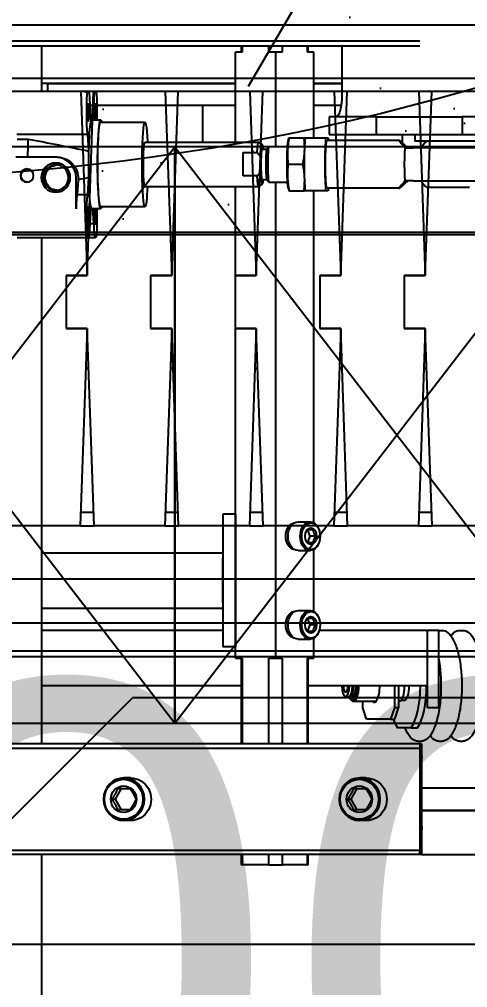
# Model space of a CAD drawing. Header units: millimetres. Extents: x -383313 to -161684, y -117025 to 99224.
# Drawn here: x -344413.1 to -344211, y -7149.9 to -6713 of the extents above; entities that cross this region are included whole.
import ezdxf
from ezdxf import colors
from ezdxf.entities.mleader import LeaderData, LeaderLine
from ezdxf.math import Vec2, Vec3

# ---------------------------------------------------------------- set-up
doc = ezdxf.new("R2010")
doc.units = ezdxf.units.MM
doc.header["$MEASUREMENT"] = 0
doc.layers.get('Defpoints').update_dxf_attribs({"color": 31})
for name, color, linetype in [('001__КОНСТРУКТИВ__размеры внутр.', 7, 'Continuous'), ('PV-5D2C5', 7, 'Continuous'), ('PV-CB35', 7, 'Continuous'), ('Робот', 30, 'Continuous')]:
    doc.layers.add(name, color=color, linetype=linetype)
doc.styles.add('PSTUDIO', font='arial.ttf')
doc.dimstyles.new('PS_TICK', dxfattribs={"dimscale": 100, "dimtxt": 2.5, "dimasz": 1, "dimexe": 2, "dimexo": 2, "dimgap": 1, "dimtad": 1, "dimdec": 0, "dimzin": 0, "dimdsep": 46, "dimtxsty": 'PSTUDIO', "dimblk": 'ARCHTICK', "dimcen": 2, "dimdle": 1.5, "dimse1": 1, "dimse2": 1, "dimadec": 0, "dimazin": 0, "dimtfac": 1, "dimtdec": 0, "dimtix": 1, "dimtmove": 1, "dimatfit": 3, "dimldrblk": 'ARCHTICK', "dimfxl": 1, "dimtolj": 1, "dimtzin": 0, "dimarcsym": 0})

# ---------------------------------------------------------------- blocks, each defined once
blk = doc.blocks.new('_ArchTick')
at = {"color": 0, "linetype": 'ByBlock', "const_width": 0.15}
blk.add_lwpolyline([(-0.5, -0.5), (0.5, 0.5)], dxfattribs=at)
blk = doc.blocks.new('*D306')
at = {"layer": '001__КОНСТРУКТИВ__размеры внутр.', "color": 0, "linetype": 'ByBlock', "lineweight": -2, "ltscale": 100, "transparency": 16777216}
for p, q in [((-345089.25, -6786.77), (-345089.25, -7566.79)), ((-343889.25, -6786.77), (-343889.25, -7566.79)), ((-343739.25, -7366.79), (-345239.25, -7366.79))]:
    blk.add_line(p, q, dxfattribs=at)
at = {"layer": 'Defpoints', "color": 0, "ltscale": 100, "transparency": 16777216}
for p in [(-345089.25, -6586.77), (-343889.25, -6586.77), (-345089.25, -7366.79)]:
    blk.add_point(p, dxfattribs=at)
at = {"layer": '001__КОНСТРУКТИВ__размеры внутр.', "color": 0, "lineweight": -2, "ltscale": 100, "transparency": 16777216, "xscale": 100, "yscale": 100, "zscale": 100, "rotation": 180}
blk.add_blockref('_ArchTick', (-345089.25, -7366.79), dxfattribs=at)
at = {"layer": '001__КОНСТРУКТИВ__размеры внутр.', "color": 0, "lineweight": -2, "ltscale": 100, "transparency": 16777216, "xscale": 100, "yscale": 100, "zscale": 100}
blk.add_blockref('_ArchTick', (-343889.25, -7366.79), dxfattribs=at)
at = {"layer": '001__КОНСТРУКТИВ__размеры внутр.', "color": 0, "ltscale": 100, "transparency": 16777216, "insert": (-344489.25, -7139.15), "char_height": 250, "attachment_point": 5, "style": 'PSTUDIO'}
blk.add_mtext('\\A1;1200', dxfattribs=at)
blk = doc.blocks.new('A$C26c17928')
at = {"layer": 'PV-5D2C5'}
for p, q in [((346.11, 172), (105.8, 172)), ((357.62, 172), (346.11, 172)), ((360.35, 172), (357.62, 172)), ((105.8, 170), (346.11, 170)), ((190, 149.5), (190, 170)), ((280.38, 167.04), (277.33, 167.04)), ((277.33, 126.5), (277.33, 167.04)), ((280, 167.04), (280, 170)), ((280.38, 170), (280.38, 167.04)), ((292.4, 167.04), (292.4, 170)), ((295.45, 167.04), (292.4, 167.04)), ((298.35, 167.04), (295.45, 167.04)), ((295.45, 124.5), (295.45, 167.04)), ((298.35, 170), (298.35, 167.04)), ((309.77, 167.04), (309.77, 170)), ((312.67, 167.04), (309.77, 167.04)), ((310, 167.04), (310, 170)), ((312.67, 128.5), (312.67, 167.04)), ((325.29, 170), (325.29, 148)), ((346.11, 170), (357.62, 170)), ((357.62, 170), (360.35, 170)), ((277.33, 153), (190, 153)), ((192.5, 153), (277.33, 153)), ((192.5, 153), (192.5, 149.5)), ((325.29, 153), (312.67, 153)), ((312.67, 153), (325.29, 153)), ((178.82, 149.5), (210.74, 149.5)), ((210.74, 149.5), (211.15, 149.5)), ((211.15, 149.5), (213.96, 149.5)), ((213.96, 149.5), (214.37, 149.5)), ((211.35, 148.33), (211.44, 147)), ((213.67, 147), (213.76, 148.33)), ((210.25, 136.66), (210.25, 142.5)), ((211.61, 143.17), (213.5, 143.17)), ((211.61, 143.17), (212.14, 135.58)), ((213.04, 136.5), (213.5, 143.17)), ((277.33, 143), (214.86, 143)), ((214.86, 142.5), (214.86, 136.66)), ((262.5, 143), (262.5, 141)), ((262.5, 141), (262.5, 126.5)), ((324.95, 143), (312.67, 143)), ((212.57, 136.5), (212.06, 136.63)), ((212.55, 136.5), (216.55, 136.5)), ((216.55, 135.5), (236.5, 135.5)), ((340.81, 138), (319.6, 138)), ((319.6, 138), (319.6, 130)), ((340.81, 130), (340.81, 138)), ((340.81, 138), (379.45, 138)), ((379.45, 138), (379.45, 130)), ((391.7, 138), (379.45, 138)), ((210.43, 132.5), (210.33, 133.83)), ((178.77, 130.09), (210.69, 130.09)), ((178.93, 127.9), (183.91, 127.9)), ((211.22, 122.5), (210.69, 130.09)), ((301.13, 127.6), (301.36, 128.5)), ((301.48, 128.5), (308.21, 128.5)), ((308.89, 128.5), (318.2, 128.5)), ((309.3, 128.5), (309.3, 128.5)), ((318.2, 128.5), (319.06, 128.5)), ((351.02, 127.3), (318.63, 127.3)), ((319.6, 130), (340.81, 130)), ((340.81, 130), (379.45, 130)), ((352.5, 130), (352.5, 126.15)), ((358.16, 130), (358.16, 127)), ((388.16, 127), (358.16, 127)), ((379.45, 130), (391.7, 130)), ((236.5, 126.5), (287.64, 126.5)), ((289.39, 125.49), (287.67, 126.49)), ((289.37, 123.4), (291.5, 123.4)), ((291.58, 123.56), (292.49, 124.48)), ((292.53, 124.5), (300.76, 124.5)), ((392.73, 124), (357.46, 124)), ((196.29, 119.71), (178.33, 119.71)), ((196.96, 119.71), (196.29, 119.71)), ((280.79, 121.77), (287.05, 121.77)), ((280.79, 111.23), (280.79, 121.77)), ((288.77, 113.54), (288.77, 119.46)), ((301, 116.5), (307.72, 116.5)), ((205.47, 96.34), (205.47, 110.5)), ((206.38, 109.52), (205.92, 102.91)), ((210.69, 102.91), (211.22, 110.5)), ((287.05, 111.23), (280.79, 111.23)), ((289.37, 109.6), (291.5, 109.6)), ((291.58, 109.44), (292.49, 108.52)), ((236.5, 106.5), (287.64, 106.5)), ((277.33, -106.29), (277.33, 106.5)), ((289.39, 107.51), (287.67, 106.51)), ((292.53, 108.5), (300.76, 108.5)), ((295.45, -106.29), (295.45, 108.5)), ((301.13, 105.4), (301.36, 104.5)), ((351.02, 105.7), (318.63, 105.7)), ((357.46, 109), (392.78, 109)), ((368.26, 106), (363.53, 106)), ((381.46, 106), (368.26, 106)), ((382.8, 106), (381.46, 106)), ((205.65, 100.5), (205.56, 99.17)), ((205.92, 102.91), (210.69, 102.91)), ((210.33, 99.17), (210.43, 100.5)), ((301.48, 104.5), (308.21, 104.5)), ((318.2, 104.5), (308.89, 104.5)), ((309.3, 104.5), (309.3, 104.5)), ((312.67, -45.29), (312.67, 104.5)), ((319.06, 104.5), (318.2, 104.5)), ((210.25, 90.5), (210.25, 96.34)), ((212.14, 97.42), (211.61, 89.83)), ((212.57, 96.5), (212.06, 96.37)), ((212.55, 96.5), (216.55, 96.5)), ((213.5, 89.83), (213.04, 96.5)), ((214.86, 96.34), (214.86, 90.5)), ((216.55, 97.5), (236.5, 97.5)), ((211.61, 89.83), (213.5, 89.83)), ((178.82, 83.5), (210.74, 83.5)), ((190, -145), (190, 83.5)), ((211.15, 83.5), (210.74, 83.5)), ((211.15, 83.5), (213.96, 83.5)), ((211.44, 86), (211.35, 84.67)), ((213.76, 84.67), (213.67, 86)), ((214.37, 83.5), (213.96, 83.5)), ((277.33, -41.29), (271.53, -41.29)), ((271.53, -41.29), (271.53, -101.29)), ((277.33, -41.29), (277.33, -101.29)), ((305.51, -44.79), (310.94, -44.79)), ((309.7, -48.55), (310.8, -51.29)), ((310.8, -51.29), (309.7, -54.03)), ((313.49, -51.29), (310.8, -51.29)), ((315.24, -49.43), (315.2, -49.27)), ((315.24, -53.15), (315.2, -53.31)), ((190, -58.79), (271.53, -58.79)), ((305.51, -57.79), (310.94, -57.79)), ((312.67, -85.29), (312.67, -57.29)), ((271.53, -81.29), (271.53, -61.29)), ((190, -83.79), (271.53, -83.79)), ((305.51, -84.79), (310.94, -84.79)), ((309.7, -88.55), (310.8, -91.29)), ((310.8, -91.29), (309.7, -94.03)), ((313.49, -91.29), (310.8, -91.29)), ((315.24, -89.43), (315.2, -89.27)), ((271.53, -93.79), (190, -93.79)), ((363.9, -93.79), (315.08, -93.79)), ((315.24, -93.15), (315.2, -93.31)), ((368.9, -93.79), (363.9, -93.79)), ((363.9, -128.79), (363.9, -93.79)), ((368.9, -128.79), (368.9, -93.79)), ((368.95, -93.79), (370.45, -93.79)), ((378.35, -93.79), (379.85, -93.79)), ((305.51, -97.79), (310.94, -97.79)), ((312.67, -106.29), (312.67, -97.29)), ((277.33, -101.29), (271.53, -101.29)), ((377.08, -101.99), (377.07, -101.98)), ((277.33, -106.29), (280.38, -106.29)), ((280, -145), (280, -106.29)), ((280.38, -106.29), (280.38, -145)), ((292.4, -145), (292.4, -106.29)), ((292.4, -106.29), (295.45, -106.29)), ((295.45, -106.29), (298.35, -106.29)), ((298.35, -106.29), (298.35, -145)), ((309.77, -106.29), (312.67, -106.29)), ((309.77, -145), (309.77, -106.29)), ((310, -145), (310, -106.29)), ((280, -118.79), (190, -118.79)), ((363.9, -118.79), (310, -118.79)), ((348.97, -118.79), (348.97, -128.79)), ((350.84, -118.79), (350.84, -128.79)), ((326.95, -123.74), (328.36, -123.74)), ((328.92, -123.74), (329.95, -123.74)), ((329.16, -124.74), (329.66, -125.31)), ((330.53, -125.79), (340.68, -125.79)), ((334.63, -128.79), (334.63, -125.79)), ((350.84, -125.79), (351.13, -125.79)), ((352.06, -125.24), (353.45, -125.24)), ((336.34, -133.79), (334.63, -128.79)), ((348.97, -128.79), (347.25, -133.79)), ((350.84, -128.79), (348.97, -128.79)), ((349.13, -133.79), (350.84, -128.79)), ((368.9, -128.79), (363.9, -128.79)), ((347.25, -133.79), (336.34, -133.79)), ((347.25, -133.79), (349.13, -133.79)), ((356.51, -137.79), (350.39, -137.79)), ((356.51, -137.79), (359.32, -137.79)), ((377.08, -135.6), (377.07, -135.61)), ((359.55, -143.79), (361.06, -143.79)), ((368.95, -143.79), (370.45, -143.79)), ((378.35, -143.79), (379.85, -143.79)), ((346.11, -145), (105.8, -145)), ((105.8, -147), (346.11, -147)), ((357.62, -145), (346.11, -145)), ((346.11, -147), (357.62, -147)), ((360.39, -145), (357.62, -145)), ((357.62, -147), (360.39, -147)), ((360.39, -145), (360.39, -147)), ((360.39, -145), (360.39, -195)), ((361.17, -145), (360.39, -145)), ((361.17, -145), (361.17, -195)), ((361.26, -182.65), (361.26, -151)), ((361.26, -182.82), (361.26, -151.18)), ((229.99, -160.4), (227.04, -160.4)), ((336.25, -160.4), (333.3, -160.4)), ((223.24, -170), (225.92, -165.2)), ((329.49, -170), (332.17, -165.2)), ((567.5, -165), (361.26, -165)), ((221.65, -170), (223.24, -170)), ((225.92, -174.8), (223.24, -170)), ((327.9, -170), (329.49, -170)), ((332.17, -174.8), (329.49, -170)), ((567.5, -175), (361.26, -175)), ((361.26, -175), (567.5, -175)), ((229.99, -179.6), (227.04, -179.6)), ((336.25, -179.6), (333.3, -179.6)), ((105.8, -193), (346.11, -193)), ((346.11, -195), (105.8, -195)), ((190, -275), (190, -195)), ((280, -199.62), (280, -195)), ((280.38, -195), (280.38, -199.62)), ((292.4, -199.62), (292.4, -195)), ((298.35, -195), (298.35, -199.62)), ((309.77, -199.62), (309.77, -195)), ((310, -199.62), (310, -195)), ((346.11, -193), (357.62, -193)), ((357.62, -195), (346.11, -195)), ((357.62, -193), (360.39, -193)), ((360.39, -195), (357.62, -195)), ((360.39, -195), (360.39, -193)), ((361.17, -195), (360.39, -195)), ((361.17, -195), (567.5, -195)), ((280, -199.62), (280.38, -199.62)), ((292.4, -199.62), (280.38, -199.62)), ((292.4, -199.62), (298.35, -199.62)), ((309.77, -199.62), (298.35, -199.62)), ((309.77, -199.62), (310, -199.62))]:
    blk.add_line(p, q, dxfattribs=at)
for start, end in [(132.5369, 148.2431), (211.7569, 227.4631)]:
    blk.add_arc((373.16, 116.5), 14.25, start, end, dxfattribs=at)
at = {"layer": 'PV-5D2C5', "extrusion": (0, 0, -1)}
for centre, major_axis, ratio, start_param, end_param in [((210.74, 142.5), (0, 7), 0.069756, -1.570796, 0), ((211.15, 145.5), (0, 4), 0.069756, 0, 0.785549), ((213.96, 145.5), (0, 4), 0.069756, -0.785549, 0), ((214.37, 142.5), (0, 7), 0.069756, 0, 1.570796), ((210.93, 139.75), (0, -10.25), 0.069756, -2.356081, -1.91067), ((214.18, 139.75), (0, 10.25), 0.069756, -1.230923, -0.785512), ((322.7, 148), (0, -10), 0.258819, -1.570796, 0), ((214.18, 139.75), (0, 4), 0.069756, -2.519224, 2.519224), ((210.53, 136.66), (0, 4), 0.069756, -2.356345, -1.570796), ((212.55, 116.5), (0, 20), 0.069756, -1.266192, -0.304604), ((212.55, 116.5), (0, 20), 0.069756, -0.304604, 0), ((214.58, 136.66), (0, -4), 0.069756, -1.570796, -1.530322), ((216.55, 116.5), (0, -20), 0.069756, 0, 3.459153), ((216.55, 116.5), (0, -19), 0.069756, 0, 3.141593), ((236.5, 116.5), (0, -19), 0.069756, 0, 4.158127), ((210.93, 139.75), (0, -10.25), 0.069756, 0.339874, 0.785285), ((185.62, 116.5), (0, 27), 0.069756, -1.451629, -1.13506), ((301.34, 116.5), (0, -11.5), 0.069756, 0.264027, 2.877565), ((309.32, 116.5), (0, 13.5), 0.069756, -2.66571, -0.475882), ((318.63, 116.5), (0, 13.5), 0.069756, -2.66571, -0.475882), ((318.63, 116.5), (0, 10.8), 0.069756, -1.570796, 0), ((318.63, 116.5), (0, -13.5), 0.069756, -2.66571, -2.498092), ((212.55, 116.5), (0, 20), 0.069756, -1.875401, -1.266192), ((236.5, 116.5), (0, -10), 0.069756, 0, 3.141593), ((287.64, 116.5), (0, 10), 0.069756, -1.015985, 0.040383), ((289.37, 116.5), (0, 9), 0.069756, -1.2359, 0.697163), ((289.37, 116.5), (0, -6.9), 0.069756, 0, 3.141593), ((291.61, 116.5), (0, -7.08), 0.069756, 0.069984, 3.071609), ((292.53, 116.5), (0, -8), 0.069756, 0, 3.141593), ((354.31, 116.5), (0, 10.8), 0.069756, -1.570796, -0.803149), ((281.39, 116.5), (0, 10), 0.069756, -2.125607, -1.015985), ((183.67, 111.4), (0, -3), 0.997564, 0.058305, 3.083287), ((197.19, 110.5), (0, -5.72), 0.997564, 0.074266, 3.067327), ((318.63, 116.5), (0, -10.8), 0.069756, 0, 1.570796), ((354.31, 116.5), (0, 10.8), 0.069756, -2.338444, -1.570796), ((212.55, 116.5), (0, -20), 0.069756, 0.304604, 1.266192), ((287.64, 116.5), (0, -10), 0.069756, -0.040383, 1.015985), ((289.37, 116.5), (0, -9), 0.069756, -0.697163, 1.2359), ((236.5, 116.5), (0, -19), 0.069756, -1.016534, 0), ((318.63, 116.5), (0, -13.5), 0.069756, -0.643501, -0.475882), ((210.93, 93.25), (0, 10.25), 0.069756, -0.785285, -0.339874), ((210.53, 96.34), (0, 4), 0.069756, -1.570796, -0.785247), ((212.55, 116.5), (0, -20), 0.069756, 0, 0.304604), ((214.18, 93.25), (0, -4), 0.069756, 0, 2.519224), ((214.18, 93.25), (0, -4), 0.069756, -2.519224, 0), ((214.58, 96.34), (0, -4), 0.069756, -1.611271, -1.570796), ((216.55, 116.5), (0, -20), 0.069756, -0.31756, 0), ((210.74, 90.5), (0, -7), 0.069756, 0, 1.570796), ((210.93, 93.25), (0, -10.25), 0.069756, -1.230923, -0.785512), ((214.18, 93.25), (0, 10.25), 0.069756, -2.356081, -1.91067), ((214.37, 90.5), (0, -7), 0.069756, -1.570796, 0), ((211.15, 87.5), (0, -4), 0.069756, -0.785549, 0), ((213.96, 87.5), (0, -4), 0.069756, 0, 0.785549), ((304.06, -51.29), (0, -6), 0.688988, 0.072299, 3.069293), ((305.51, -51.29), (0, 6.5), 0.688988, -1.570796, 0), ((310.94, -51.29), (0, 6.5), 0.688988, -1.570796, 1.25525), ((305.51, -51.29), (0, -6.5), 0.688988, 0, 1.570796), ((310.94, -51.29), (0, -6.5), 0.688988, -1.25525, 1.570796), ((304.06, -91.29), (0, -6), 0.688988, 0.072299, 3.069293), ((305.51, -91.29), (0, 6.5), 0.688988, -1.570796, 0), ((310.94, -91.29), (0, 6.5), 0.688988, -1.570796, 1.25525), ((305.51, -91.29), (0, -6.5), 0.688988, 0, 1.570796), ((310.94, -91.29), (0, -6.5), 0.688988, -1.25525, 1.570796), ((227.04, -170), (0, -9.6), 0.965926, -4.712389, 1.570796), ((229.99, -170), (0, 9.6), 0.965926, 0, 3.141593), ((333.3, -170), (0, -9.6), 0.965926, -4.712389, 1.570796), ((336.25, -170), (0, 9.6), 0.965926, 0, 3.141593)]:
    blk.add_ellipse(centre, major_axis=major_axis, ratio=ratio, start_param=start_param, end_param=end_param, dxfattribs=at)
for centre, major_axis, ratio in [((210.93, 139.75), (0, -4), 0.069756), ((183.32, 111.4), (0, -3), 0.997564), ((196.29, 110.5), (0, -6.58), 0.997564), ((196.35, 110.5), (0, -5.72), 0.997564), ((210.93, 93.25), (0, -4), 0.069756)]:
    blk.add_ellipse(centre, major_axis=major_axis, ratio=ratio, dxfattribs=at)
at = {"layer": 'PV-5D2C5'}
for centre, major_axis, ratio, start_param, end_param in [((196.29, 110.5), (0, 9.21), 0.997564, -1.570796, 0), ((207.78, 116.5), (0, -21.24), 0.069756, -1.284438, -1.23593), ((206.15, 93.25), (0, 10.25), 0.069756, 0.339874, 0.785285), ((205.75, 96.34), (0, -4), 0.069756, -2.356345, -1.570796), ((311.31, -51.29), (0, 6), 0.688988, -4.712389, 1.570796), ((311.31, -51.29), (0, 3.75), 0.688988, -1.570796, 4.712389), ((311.31, -91.29), (0, 6), 0.688988, -4.712389, 1.570796), ((311.31, -91.29), (0, 3.75), 0.688988, -1.570796, 4.712389), ((326.95, -118.79), (0, -4.95), 0.34202, -1.570796, 0), ((326.95, -118.79), (0, -3), 0.34202, -1.570796, 0), ((326.95, -118.79), (0, -4.95), 0.34202, 0, 1.570796), ((326.95, -118.79), (0, -3), 0.34202, 0, 1.570796), ((328.36, -118.79), (0, -4.95), 0.34202, 0, 1.570796), ((328.92, -118.79), (0, -4.95), 0.34202, 0, 1.570796), ((329.95, -118.79), (0, -6.39), 0.34202, 0, 1.570796), ((329.95, -118.79), (0, -4.95), 0.34202, 0, 1.570796), ((330.53, -118.79), (0, -7), 0.34202, 0, 1.570796), ((339.76, -118.79), (0, -7.5), 0.34202, -0.367208, 1.570796), ((351.13, -118.79), (0, -7), 0.34202, 0, 1.570796), ((353.45, -118.79), (0, -6.45), 0.34202, 0, 1.570796), ((353.45, -118.79), (0, 21), 0.34202, -2.701617, -1.570796), ((356.27, -118.79), (0, 21), 0.34202, -2.701617, -1.570796), ((329.95, -118.79), (0, -6.39), 0.34202, -0.692725, 0), ((328.92, -118.79), (0, -4.95), 0.34202, -0.167293, 0), ((330.53, -118.79), (0, -7), 0.34202, -0.372527, 0), ((353.45, -118.79), (0, -21), 0.34202, -0.775193, -0.439976), ((226.89, -170), (0, 9), 0.965926, -4.712389, 1.570796), ((333.14, -170), (0, 9), 0.965926, -4.712389, 1.570796), ((226.89, -170), (0, -6), 0.965926, -1.570796, 4.712389), ((333.14, -170), (0, -6), 0.965926, -1.570796, 4.712389)]:
    blk.add_ellipse(centre, major_axis=major_axis, ratio=ratio, start_param=start_param, end_param=end_param, dxfattribs=at)
for points, knots in [([(183.91, 127.9), (188.47, 127.02), (193.03, 126.13), (202.13, 124.33), (206.68, 123.43), (211.22, 122.5)], [0.00000021, 0.00000021, 0.00000021, 0.00000021, 0.01402939, 0.01402939, 0.02805858, 0.02805858, 0.02805858, 0.02805858]), ([(301.48, 128.5), (301.29, 127.5), (301.12, 126.5), (300.87, 124.5), (300.7, 122.5), (300.71, 120.5), (300.8, 118.5), (300.89, 117.5), (301, 116.5)], [0.00000023, 0.00000023, 0.00000023, 0.00000023, 0.00346433, 0.00346433, 0.00692843, 0.01039254, 0.01039254, 0.01385664, 0.01385664, 0.01385664, 0.01385664]), ([(301.36, 128.5), (301.36, 128.5), (301.36, 128.5), (301.37, 128.5), (301.41, 128.5), (301.48, 128.5)], [0.021868197, 0.021868197, 0.021868197, 0.021868197, 0.022099486, 0.022099486, 0.025586343, 0.025586343, 0.025586343, 0.025586343]), ([(307.72, 116.5), (307.92, 117.5), (308.08, 118.5), (308.33, 120.5), (308.51, 122.5), (308.5, 124.5), (308.4, 126.5), (308.32, 127.5), (308.21, 128.5)], [0.00000023, 0.00000023, 0.00000023, 0.00000023, 0.00346433, 0.00346433, 0.00692843, 0.01039254, 0.01039254, 0.01385664, 0.01385664, 0.01385664, 0.01385664]), ([(308.21, 128.5), (308.44, 128.5), (308.64, 128.5), (308.84, 128.5), (308.86, 128.5), (308.89, 128.5)], [0.021544878, 0.021544878, 0.021544878, 0.021544878, 0.025031736, 0.025031736, 0.025586343, 0.025586343, 0.025586343, 0.025586343]), ([(353.77, 124), (354.34, 124), (354.94, 124), (356.18, 124), (356.81, 124), (357.46, 124)], [0.049785818, 0.049785818, 0.049785818, 0.049785818, 0.053002819, 0.053002819, 0.056219821, 0.056219821, 0.056219821, 0.056219821]), ([(196.96, 119.71), (197.57, 119.71), (198.17, 119.65), (199.06, 119.48), (199.36, 119.41), (199.94, 119.23), (200.23, 119.13), (201.08, 118.78), (201.62, 118.5), (202.64, 117.83), (203.13, 117.44), (203.99, 116.58), (204.38, 116.11), (204.9, 115.35), (205.06, 115.09), (205.35, 114.55), (205.48, 114.28), (205.84, 113.45), (206.02, 112.87), (206.27, 111.69), (206.34, 111.1), (206.35, 110.5)], [0.0000002, 0.0000002, 0.0000002, 0.0000002, 0.00183882, 0.00183882, 0.00275813, 0.00275813, 0.00367743, 0.00367743, 0.00551605, 0.00551605, 0.00735466, 0.00735466, 0.00919328, 0.00919328, 0.01011259, 0.01011259, 0.01103189, 0.01103189, 0.01287051, 0.01287051, 0.01470913, 0.01470913, 0.01470913, 0.01470913]), ([(287.05, 121.77), (287.37, 121.41), (287.68, 121.05), (288.26, 120.28), (288.54, 119.88), (288.77, 119.46)], [0.01530829, 0.01530829, 0.01530829, 0.01530829, 0.016749712, 0.016749712, 0.018191134, 0.018191134, 0.018191134, 0.018191134]), ([(301, 116.5), (300.89, 115.5), (300.8, 114.5), (300.71, 112.5), (300.7, 110.5), (300.87, 108.5), (301.12, 106.5), (301.29, 105.5), (301.48, 104.5)], [0.00000023, 0.00000023, 0.00000023, 0.00000023, 0.00346433, 0.00346433, 0.00692843, 0.01039254, 0.01039254, 0.01385664, 0.01385664, 0.01385664, 0.01385664]), ([(308.21, 104.5), (308.32, 105.5), (308.4, 106.5), (308.5, 108.5), (308.51, 110.5), (308.33, 112.5), (308.08, 114.5), (307.92, 115.5), (307.72, 116.5)], [0.00000023, 0.00000023, 0.00000023, 0.00000023, 0.00346433, 0.00346433, 0.00692843, 0.01039254, 0.01039254, 0.01385664, 0.01385664, 0.01385664, 0.01385664]), ([(288.77, 113.54), (288.54, 113.12), (288.26, 112.72), (287.68, 111.95), (287.37, 111.59), (287.05, 111.23)], [0.024405756, 0.024405756, 0.024405756, 0.024405756, 0.0258536, 0.0258536, 0.027301443, 0.027301443, 0.027301443, 0.027301443]), ([(357.46, 109), (356.81, 109), (356.17, 109), (354.93, 109), (354.33, 109), (353.77, 109)], [0.026270027, 0.026270027, 0.026270027, 0.026270027, 0.029506027, 0.029506027, 0.032742027, 0.032742027, 0.032742027, 0.032742027]), ([(301.48, 104.5), (301.41, 104.5), (301.37, 104.5), (301.36, 104.5), (301.36, 104.5), (301.36, 104.5)], [0.021868197, 0.021868197, 0.021868197, 0.021868197, 0.025355054, 0.025355054, 0.025586343, 0.025586343, 0.025586343, 0.025586343]), ([(308.89, 104.5), (308.86, 104.5), (308.84, 104.5), (308.64, 104.5), (308.44, 104.5), (308.21, 104.5)], [0.021544878, 0.021544878, 0.021544878, 0.021544878, 0.022099486, 0.022099486, 0.025586343, 0.025586343, 0.025586343, 0.025586343]), ([(370.45, -93.79), (371.37, -93.79), (372.26, -94.17), (374.02, -95.64), (374.87, -96.83), (376.41, -99.91), (377.09, -101.82), (378.2, -106.14), (378.63, -108.54), (379.19, -113.6), (379.34, -116.25), (379.33, -121.55), (379.18, -124.2), (378.6, -129.22), (378.17, -131.6), (377.06, -135.86), (376.39, -137.74), (374.84, -140.82), (373.96, -142.02), (372.21, -143.44), (371.34, -143.79), (370.45, -143.79)], [4.712389, 4.712389, 4.712389, 4.712389, 4.990834, 4.990834, 5.312783, 5.312783, 5.641221, 5.641221, 5.965321, 5.965321, 6.287713, 6.287713, 6.609683, 6.609683, 6.932099, 6.932099, 7.256259, 7.256259, 7.584742, 7.584742, 7.853982, 7.853982, 7.853982, 7.853982]), ([(374.4, -96.29), (374.85, -95.69), (375.31, -95.18), (376.6, -94.15), (377.46, -93.79), (378.35, -93.79)], [4.2757798, 4.2757798, 4.2757798, 4.2757798, 4.4431494, 4.4431494, 4.712389, 4.712389, 4.712389, 4.712389]), ([(379.85, -93.79), (380.76, -93.79), (381.66, -94.17), (383.42, -95.64), (384.27, -96.83), (385.81, -99.91), (386.49, -101.82), (387.6, -106.14), (388.02, -108.54), (388.59, -113.6), (388.74, -116.25), (388.73, -121.55), (388.58, -124.2), (387.99, -129.22), (387.56, -131.6), (386.46, -135.86), (385.78, -137.74), (384.23, -140.82), (383.36, -142.02), (381.6, -143.44), (380.73, -143.79), (379.85, -143.79)], [4.712389, 4.712389, 4.712389, 4.712389, 4.990834, 4.990834, 5.312783, 5.312783, 5.641221, 5.641221, 5.965321, 5.965321, 6.287713, 6.287713, 6.609683, 6.609683, 6.932099, 6.932099, 7.256259, 7.256259, 7.584742, 7.584742, 7.853982, 7.853982, 7.853982, 7.853982]), ([(368.9, -106.92), (369.15, -108.25), (369.35, -109.64), (369.8, -113.6), (369.94, -116.25), (369.93, -121.55), (369.78, -124.2), (369.2, -129.22), (368.77, -131.6), (367.66, -135.86), (366.99, -137.74), (365.44, -140.82), (364.57, -142.02), (362.81, -143.44), (361.94, -143.79), (361.06, -143.79)], [5.781719, 5.781719, 5.781719, 5.781719, 5.965321, 5.965321, 6.287713, 6.287713, 6.609683, 6.609683, 6.932099, 6.932099, 7.256259, 7.256259, 7.584742, 7.584742, 7.853982, 7.853982, 7.853982, 7.853982]), ([(359.55, -143.79), (358.64, -143.79), (357.74, -143.41), (355.99, -141.95), (355.14, -140.76), (354.15, -138.78), (353.93, -138.3), (353.72, -137.79)], [1.5707963, 1.5707963, 1.5707963, 1.5707963, 1.8492415, 1.8492415, 2.1711899, 2.1711899, 2.2662378, 2.2662378, 2.2662378, 2.2662378]), ([(368.95, -143.79), (368.04, -143.79), (367.14, -143.41), (365.86, -142.35), (365.42, -141.86), (365, -141.29)], [1.5707963, 1.5707963, 1.5707963, 1.5707963, 1.8492415, 1.8492415, 2.0074056, 2.0074056, 2.0074056, 2.0074056]), ([(378.35, -143.79), (377.43, -143.79), (376.54, -143.41), (375.26, -142.35), (374.82, -141.86), (374.4, -141.29)], [1.5707963, 1.5707963, 1.5707963, 1.5707963, 1.8492415, 1.8492415, 2.0074056, 2.0074056, 2.0074056, 2.0074056]), ([(361.17, -150.11), (361.22, -150.38), (361.25, -150.65), (361.26, -151.22), (361.24, -151.52), (361.19, -151.82)], [0.00306113, 0.00306113, 0.00306113, 0.00306113, 0.004036551, 0.004036551, 0.005106091, 0.005106091, 0.005106091, 0.005106091]), ([(361.19, -182), (361.24, -182.3), (361.26, -182.61), (361.25, -183.18), (361.22, -183.45), (361.17, -183.71)], [0.00306113, 0.00306113, 0.00306113, 0.00306113, 0.004130671, 0.004130671, 0.005106091, 0.005106091, 0.005106091, 0.005106091])]:
    blk.add_open_spline(points, degree=3, knots=knots, dxfattribs=at)
for points, weights, degree in [([(354.85, 124), (349.87, 128.68), (349.41, 128.68), (353.77, 124)], [1, 0.796296296296, 0.796296296296, 1], 3), ([(353.77, 109), (349.41, 104.32), (349.87, 104.32), (354.85, 109)], [1, 0.796296296296, 0.796296296296, 1], 3), ([(308.83, -50.24), (309.06, -49.33), (309.91, -48.29)], [1.11661653883, 1.15102198321, 1.04422863406], 2), ([(309.91, -54.29), (309.06, -53.25), (308.83, -52.34)], [1.04422863406, 1.15102198321, 1.11661653883], 2), ([(309.91, -48.29), (310.47, -48.29), (312.29, -48.29)], [1.04422863406, 1.20577136594, 1.04422863406], 2), ([(312.29, -48.29), (312.26, -49.79), (313.49, -51.29)], [1.04422863406, 1.20577136594, 1.04422863406], 2), ([(313.49, -51.29), (312.26, -52.79), (312.29, -54.29)], [1.04422863406, 1.20577136594, 1.04422863406], 2), ([(312.29, -54.29), (310.47, -54.29), (309.91, -54.29)], [1.04422863406, 1.20577136594, 1.04422863406], 2), ([(308.83, -90.24), (309.06, -89.33), (309.91, -88.29)], [1.11661653883, 1.15102198321, 1.04422863406], 2), ([(309.91, -88.29), (310.47, -88.29), (312.29, -88.29)], [1.04422863406, 1.20577136594, 1.04422863406], 2), ([(312.29, -88.29), (312.26, -89.79), (313.49, -91.29)], [1.04422863406, 1.20577136594, 1.04422863406], 2), ([(313.49, -91.29), (312.26, -92.79), (312.29, -94.29)], [1.04422863406, 1.20577136594, 1.04422863406], 2), ([(309.91, -94.29), (309.06, -93.25), (308.83, -92.34)], [1.04422863406, 1.15102198321, 1.11661653883], 2), ([(312.29, -94.29), (310.47, -94.29), (309.91, -94.29)], [1.04422863406, 1.20577136594, 1.04422863406], 2), ([(221.65, -170), (223.35, -167.6), (224.33, -165.2)], [1.04422863406, 1.20577136594, 1.04422863406], 2), ([(224.33, -165.2), (227.37, -165.2), (229.68, -165.2)], [1.04422863406, 1.20577136594, 1.04422863406], 2), ([(229.68, -165.2), (231.38, -167.6), (232.36, -170)], [1.04422863406, 1.20577136594, 1.04422863406], 2), ([(327.9, -170), (329.6, -167.6), (330.58, -165.2)], [1.04422863406, 1.20577136594, 1.04422863406], 2), ([(330.58, -165.2), (333.62, -165.2), (335.94, -165.2)], [1.04422863406, 1.20577136594, 1.04422863406], 2), ([(335.94, -165.2), (337.63, -167.6), (338.61, -170)], [1.04422863406, 1.20577136594, 1.04422863406], 2), ([(224.33, -174.8), (223.35, -172.4), (221.65, -170)], [1.04422863406, 1.20577136594, 1.04422863406], 2), ([(232.36, -170), (231.38, -172.4), (229.68, -174.8)], [1.04422863406, 1.20577136594, 1.04422863406], 2), ([(330.58, -174.8), (329.6, -172.4), (327.9, -170)], [1.04422863406, 1.20577136594, 1.04422863406], 2), ([(338.61, -170), (337.63, -172.4), (335.94, -174.8)], [1.04422863406, 1.20577136594, 1.04422863406], 2), ([(229.68, -174.8), (227.37, -174.8), (224.33, -174.8)], [1.04422863406, 1.20577136594, 1.04422863406], 2), ([(335.94, -174.8), (333.62, -174.8), (330.58, -174.8)], [1.04422863406, 1.20577136594, 1.04422863406], 2)]:
    blk.add_rational_spline(points, weights, degree=degree, dxfattribs=at)
for points in [[(211.22, 110.5), (209.61, 110.17), (207.99, 109.84), (206.38, 109.52)], [(368.9, -93.79), (368.91, -93.79), (368.93, -93.79), (368.95, -93.79)]]:
    blk.add_open_spline(points, degree=3, dxfattribs=at)
blk = doc.blocks.new('Робот ABB IRB660_3.15 (сверху)')
at = {"layer": 'Робот'}
for radius in [3150, 1054]:
    blk.add_circle((0, 0), radius, dxfattribs=at)
blk = doc.blocks.new('A$C0e877309')
h = blk.add_hatch()
h.set_pattern_fill('AR-SAND', color=256, scale=2)
h.set_pattern_definition([(37.5, (-2480.5, -1360.185), (-3.2, 97.8826), [0, -77.216, 0, -86.36, 0, -82.55]), (7.5, (-2480.5, -1360.19), (89.9047, 143.365), [0, -41.656, 0, -69.596, 0, -26.67]), (327.5, (-2542.98, -1360.185), (158.1985, 0.2874), [0, -25.4, 0, -91.44, 0, -119.38]), (317.5, (-2542.98, -1360.19), (152.7113, 44.586), [0, -12.7, 0, -59.944, 0, -68.58])])
h.paths.add_polyline_path([(-975.05, 987.36), (-975.05, -1012.64), (1024.95, -1012.64), (1024.95, 987.36)])
at = {"ltscale": 100}
blk.add_lwpolyline([(-975.05, -1012.64), (1024.95, -1012.64), (1024.95, 987.36), (-975.05, 987.36)], close=True, dxfattribs=at)
blk = doc.blocks.new('*D255')
at = {"layer": '001__КОНСТРУКТИВ__размеры внутр.', "color": 0, "lineweight": -2, "ltscale": 100, "transparency": 16777216}
for p, q in [((-343601.91, -4759.06), (-343601.91, -6859.06)), ((-344418.32, -4809.06), (-343401.91, -4809.06)), ((-344418.32, -6809.06), (-343401.91, -6809.06))]:
    blk.add_line(p, q, dxfattribs=at)
at = {"layer": 'Defpoints', "color": 0, "ltscale": 100, "transparency": 16777216}
for p in [(-344418.32, -4809.06), (-344418.32, -6809.06), (-343601.91, -6809.06)]:
    blk.add_point(p, dxfattribs=at)
at = {"layer": '001__КОНСТРУКТИВ__размеры внутр.', "color": 0, "lineweight": -2, "ltscale": 100, "transparency": 16777216, "xscale": 100, "yscale": 100, "zscale": 100}
for p, rotation in [((-343601.91, -4809.06), 90), ((-343601.91, -6809.06), 270)]:
    blk.add_blockref('_ArchTick', p, dxfattribs=dict(at, rotation=rotation))
at = {"layer": '001__КОНСТРУКТИВ__размеры внутр.', "color": 0, "ltscale": 100, "transparency": 16777216, "insert": (-343672.97, -5809.06), "char_height": 100, "attachment_point": 5, "rotation": 90, "style": 'PSTUDIO'}
blk.add_mtext('\\A1;2000', dxfattribs=at)
blk = doc.blocks.new('*U206')
at = {"layer": 'PV-CB35'}
for p, q in [((2302.54, 1647.97), (2952.54, 1647.97)), ((2302.54, 1623.97), (2952.54, 1623.97)), ((2519.23, 1617.97), (2486.93, 1617.97)), ((2525.03, 1617.97), (2519.23, 1617.97)), ((2519.23, 1617.97), (2522.13, 1534.97)), ((2522.13, 1534.97), (2525.03, 1617.97)), ((2557.33, 1617.97), (2525.03, 1617.97)), ((2563.13, 1617.97), (2557.33, 1617.97)), ((2557.33, 1617.97), (2560.23, 1534.97)), ((2560.23, 1534.97), (2563.13, 1617.97)), ((2595.43, 1617.97), (2563.13, 1617.97)), ((2601.23, 1617.97), (2595.43, 1617.97)), ((2595.43, 1617.97), (2598.33, 1534.97)), ((2598.33, 1534.97), (2601.23, 1617.97)), ((2633.53, 1617.97), (2601.23, 1617.97)), ((2639.33, 1617.97), (2633.53, 1617.97)), ((2633.53, 1617.97), (2636.43, 1534.97)), ((2636.43, 1534.97), (2639.33, 1617.97)), ((2671.63, 1617.97), (2639.33, 1617.97)), ((2677.43, 1617.97), (2671.63, 1617.97)), ((2671.63, 1617.97), (2674.53, 1534.97)), ((2674.53, 1534.97), (2677.43, 1617.97)), ((2709.73, 1617.97), (2677.43, 1617.97)), ((2522.76, 1552.97), (2521.5, 1552.97)), ((2560.86, 1552.97), (2559.6, 1552.97)), ((2598.96, 1552.97), (2597.7, 1552.97)), ((2637.06, 1552.97), (2635.8, 1552.97)), ((2675.16, 1552.97), (2673.9, 1552.97)), ((2512.63, 1534.97), (2512.63, 1510.97)), ((2522.13, 1534.97), (2512.63, 1534.97)), ((2513.13, 1534.97), (2522.13, 1534.97)), ((2550.73, 1534.97), (2550.73, 1510.97)), ((2560.23, 1534.97), (2550.73, 1534.97)), ((2551.23, 1534.97), (2560.23, 1534.97)), ((2588.83, 1534.97), (2588.83, 1510.97)), ((2598.33, 1534.97), (2588.83, 1534.97)), ((2589.33, 1534.97), (2598.33, 1534.97)), ((2626.93, 1534.97), (2626.93, 1510.97)), ((2636.43, 1534.97), (2626.93, 1534.97)), ((2627.43, 1534.97), (2636.43, 1534.97)), ((2665.03, 1534.97), (2665.03, 1510.97)), ((2674.53, 1534.97), (2665.03, 1534.97)), ((2665.53, 1534.97), (2674.53, 1534.97)), ((2512.63, 1510.97), (2522.13, 1510.97)), ((2522.13, 1510.97), (2513.13, 1510.97)), ((2522.13, 1510.97), (2519.02, 1421.97)), ((2525.24, 1421.97), (2522.13, 1510.97)), ((2550.73, 1510.97), (2560.23, 1510.97)), ((2560.23, 1510.97), (2551.23, 1510.97)), ((2560.23, 1510.97), (2557.12, 1421.97)), ((2563.34, 1421.97), (2560.23, 1510.97)), ((2588.83, 1510.97), (2598.33, 1510.97)), ((2598.33, 1510.97), (2589.33, 1510.97)), ((2598.33, 1510.97), (2595.22, 1421.97)), ((2601.44, 1421.97), (2598.33, 1510.97)), ((2626.93, 1510.97), (2636.43, 1510.97)), ((2636.43, 1510.97), (2627.43, 1510.97)), ((2636.43, 1510.97), (2633.32, 1421.97)), ((2639.54, 1421.97), (2636.43, 1510.97)), ((2665.03, 1510.97), (2674.53, 1510.97)), ((2674.53, 1510.97), (2665.53, 1510.97)), ((2674.53, 1510.97), (2671.42, 1421.97)), ((2677.64, 1421.97), (2674.53, 1510.97)), ((2522.76, 1492.97), (2521.5, 1492.97)), ((2560.86, 1492.97), (2559.6, 1492.97)), ((2598.96, 1492.97), (2597.7, 1492.97)), ((2637.06, 1492.97), (2635.8, 1492.97)), ((2675.16, 1492.97), (2673.9, 1492.97)), ((2525.03, 1427.97), (2519.23, 1427.97)), ((2563.13, 1427.97), (2557.33, 1427.97)), ((2601.23, 1427.97), (2595.43, 1427.97)), ((2639.33, 1427.97), (2633.53, 1427.97)), ((2677.43, 1427.97), (2671.63, 1427.97)), ((2519.02, 1421.97), (2487.14, 1421.97)), ((2519.02, 1421.97), (2525.24, 1421.97)), ((2557.12, 1421.97), (2525.24, 1421.97)), ((2557.12, 1421.97), (2563.34, 1421.97)), ((2595.22, 1421.97), (2563.34, 1421.97)), ((2595.22, 1421.97), (2601.44, 1421.97)), ((2633.32, 1421.97), (2601.44, 1421.97)), ((2633.32, 1421.97), (2639.54, 1421.97)), ((2671.42, 1421.97), (2639.54, 1421.97)), ((2671.42, 1421.97), (2677.64, 1421.97)), ((2709.52, 1421.97), (2677.64, 1421.97)), ((2302.54, 1397.97), (2952.54, 1397.97)), ((2932.54, 1377.96), (1732.54, 1377.96)), ((2922.54, 1365.46), (1742.54, 1365.46)), ((2922.54, 1362.86), (1742.54, 1362.86)), ((2477.54, 1279.26), (2542.54, 1344.26)), ((2922.54, 1344.26), (2542.54, 1344.26)), ((2952.54, 1232.97), (1493.59, 1232.97))]:
    blk.add_line(p, q, dxfattribs=at)

msp = doc.modelspace()

# ---------------------------------------------------------------- linework, layer by layer
at = {"color": 2, "ltscale": 100}
for p, q in [((-344542.97016, -7030.52247), (-344342.97016, -6770.52247)), ((-344542.97016, -6770.52247), (-344342.97016, -7030.52247)), ((-344342.97016, -7030.52247), (-344142.97016, -6770.52247)), ((-344342.97016, -6770.52247), (-344142.97016, -7030.52247))]:
    msp.add_line(p, q, dxfattribs=at)
for points in [[(-344542.97016, -7030.52247), (-344342.97016, -7030.52247), (-344342.97016, -6770.52247), (-344542.97016, -6770.52247)], [(-344342.97016, -7030.52247), (-344142.97016, -7030.52247), (-344142.97016, -6770.52247), (-344342.97016, -6770.52247)]]:
    msp.add_lwpolyline(points, close=True, dxfattribs=at)

# ---------------------------------------------------------------- block references
at = {"ltscale": 100}
for name, p in [('A$C0e877309', (-344437.63713, -5797.42318)), ('A$C26c17928', (-344592.97016, -6894.90594))]:
    msp.add_blockref(name, p, dxfattribs=at)
at = {"layer": 'PV-CB35'}
msp.add_blockref('*U206', (-346904.64384, -8363.47011), dxfattribs=at)
at = {"layer": 'Робот', "rotation": 180}
msp.add_blockref('Робот ABB IRB660_3.15 (сверху)', (-344500.63713, -5731.42318), dxfattribs=at)

# ---------------------------------------------------------------- dimensions: what is measured, and where the dimension line sits
at = {"layer": '001__КОНСТРУКТИВ__размеры внутр.', "ltscale": 100}
dim = msp.add_linear_dim(base=(-343601.91388, -6809.06162), p1=(-344418.32077, -4809.06162), p2=(-344418.32077, -6809.06162), angle=90, dimstyle='PS_TICK', override={"dimtxt": 1, "dimexo": 0, "dimgap": 0.2, "dimdle": 0.5, "dimse1": 0, "dimse2": 0}, dxfattribs=at)
dim.commit()
dim.dimension.update_dxf_attribs({"geometry": '*D255', "text_midpoint": (-343672.97118, -5809.06162)})
dim = msp.add_linear_dim(base=(-345089.2459, -7366.79448), p1=(-343889.2459, -6586.77247), p2=(-345089.2459, -6586.77247), dimstyle='PS_TICK', override={"dimse1": 0, "dimse2": 0, "dimarcsym": 1}, dxfattribs=at)
dim.commit()
dim.dimension.update_dxf_attribs({"geometry": '*D306', "text_midpoint": (-344489.2459, -7139.15123)})

# ---------------------------------------------------------------- leaders
at = {"ltscale": 100}
ml = msp.add_multileader_mtext('Standard', dxfattribs=at)
ml.set_content('Y-9\\PSQ-9-SQ-9.1', color=256)
ml.set_leader_properties()
ml.build(insert=Vec2(0, 0))
ml.multileader.update_dxf_attribs({"text_right_attachment_type": 6, "dogleg_length": 0.36, "arrow_head_size": 0.18})
ctx = ml.context
ctx.base_point, ctx.char_height, ctx.arrow_head_size, ctx.landing_gap_size, ctx.plane_origin = Vec3(-343321.83171, -5119.43976), 80, 0.18, 0.09, Vec3(-346166.53293, -7106.63957)
ctx.right_attachment = 6
notes = []
notes.append((ctx, [(0, (1, 1, 0), (-343364.87128, -5119.43976), (1, 0), 43.03956, [(0, [(-344309.88566, -6743.36848)], 0, [])])]))
ctx.mtext.insert, ctx.mtext.flow_direction = Vec3(-343321.74171, -5079.43976), 5
for ctx, leaders in notes:
    for number, flags, end, landing, length, lines in leaders:
        leader = LeaderData()
        leader.index, (leader.has_last_leader_line, leader.has_dogleg_vector, leader.attachment_direction) = number, flags
        leader.last_leader_point, leader.dogleg_vector, leader.dogleg_length = Vec3(end), Vec3(landing), length
        for number, points, colour, breaks in lines:
            line = LeaderLine()
            line.index, line.vertices, line.color, line.breaks = number, Vec3.list(points), colors.encode_raw_color(colour), breaks
            leader.lines.append(line)
        ctx.leaders.append(leader)

doc.saveas('drawing.dxf')
